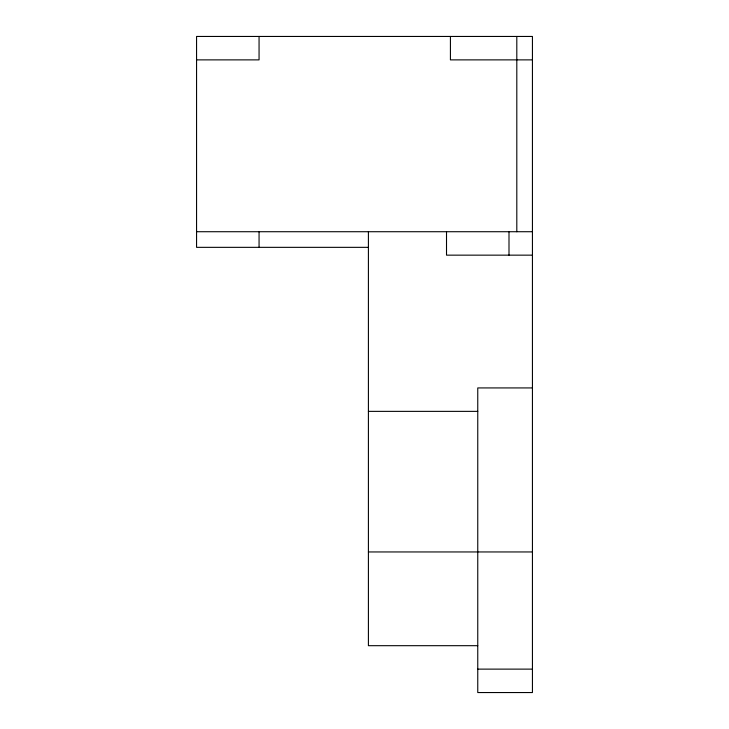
<?xml version="1.0" encoding="UTF-8"?>
<svg xmlns="http://www.w3.org/2000/svg" width="729" height="729" viewBox="0 0 729 729"><rect width="100%" height="100%" fill="white"/><g stroke="black" fill="none" stroke-linecap="round" stroke-linejoin="round"><path stroke-width="1.09" d="M196.566 59.878L259.059 59.878L259.059 36.45M532.434 59.878L450.422 59.878L450.422 36.45M196.566 231.722L532.434 231.722M368.409 247.341L196.566 247.341L196.566 36.45L532.434 36.45L532.434 692.55L477.759 692.55L477.759 387.928L532.434 387.928M532.434 255.15L446.512 255.15L446.512 231.722M368.409 411.366L477.759 411.366M368.409 551.953L532.434 551.953M477.759 645.684L368.409 645.684L368.409 231.722M477.759 669.122L532.434 669.122M516.806 36.45L516.806 231.722M508.997 231.722L508.997 255.15M259.059 231.722L259.059 247.341"/></g></svg>
